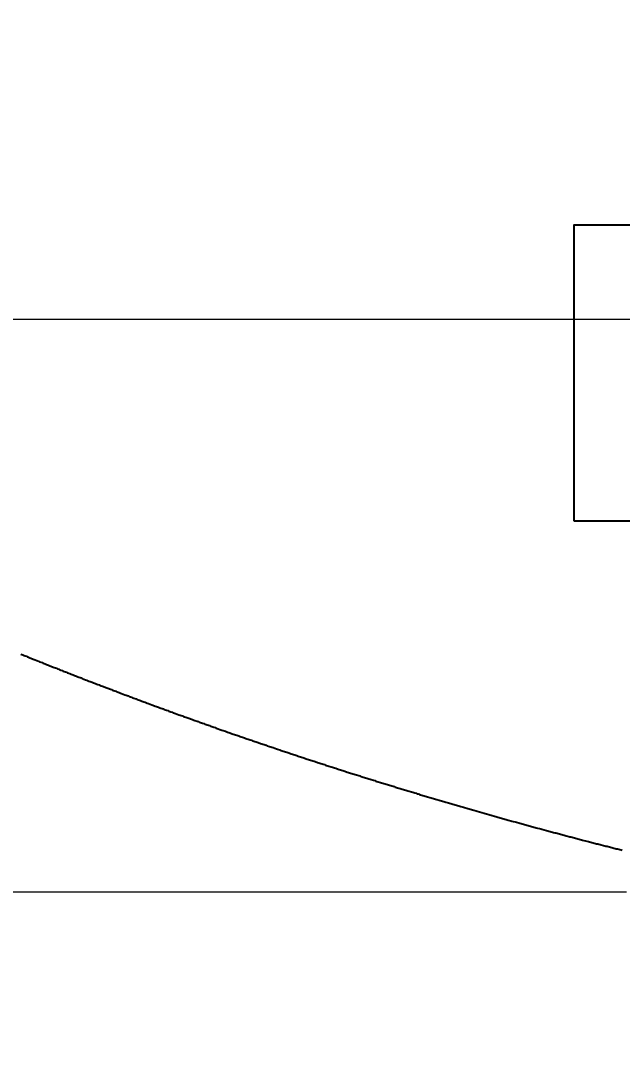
# Model space of a CAD drawing. Header units: millimetres. Extents: x 1292 to 2149, y -137 to 277.
# Drawn here: x 1342.288 to 1343.967, y 211.179 to 214.108 of the extents above; entities that cross this region are included whole.
import ezdxf

# ---------------------------------------------------------------- set-up
doc = ezdxf.new("R2010")
doc.units = ezdxf.units.MM
doc.header["$LTSCALE"] = 0.5
doc.layers.get('0').update_dxf_attribs({"lineweight": 5})
doc.layers.get('Defpoints').update_dxf_attribs({"lineweight": 5})
doc.layers.add('DIM', color=3, linetype='Continuous', lineweight=5)
doc.layers.add('GATE.drawing', color=4, linetype='Continuous')
doc.layers.add('TFT_line.drawing', color=250, linetype='Continuous')
doc.styles.add('RD', font='ROMAND.shx', dxfattribs={"width": 0.8})
doc.dimstyles.new('DIM', dxfattribs={"dimtxt": 0.8, "dimasz": 0.8, "dimexe": 0, "dimexo": 0.5, "dimgap": 0.11, "dimtad": 0, "dimzin": 1, "dimdsep": 46, "dimtxsty": 'RD', "dimcen": 0, "dimclrd": 256, "dimclre": 256, "dimclrt": 256, "dimadec": 0, "dimazin": 0, "dimtm": 1e-09, "dimtfac": 1, "dimtofl": 0, "dimtmove": 0, "dimatfit": 3, "dimfxl": 1, "dimlwe": -1, "dimarcsym": 0})

# ---------------------------------------------------------------- blocks, each defined once
blk = doc.blocks.new('*D11')
at = {"layer": 'Defpoints', "color": 0, "lineweight": 5, "transparency": 16777216}
for p in [(1344.4794, 211.6758), (1322.0739, 180.2873), (1345.4864, 180.2873)]:
    blk.add_point(p, dxfattribs=at)
at = {"layer": 'DIM', "lineweight": 5, "transparency": 16777216}
for p, q in [((1343.9794, 211.6758), (1322.0739, 211.6758)), ((1322.0739, 210.8758), (1322.0739, 198.5449)), ((1322.0739, 181.0873), (1322.0739, 193.4182)), ((1344.9864, 180.2873), (1322.0739, 180.2873))]:
    blk.add_line(p, q, dxfattribs=at)
for points in [[(1321.9406, 210.8758), (1322.2073, 210.8758), (1322.0739, 211.6758)], [(1321.9406, 181.0873), (1322.2073, 181.0873), (1322.0739, 180.2873)]]:
    blk.add_solid(points, dxfattribs=at)
at = {"layer": 'DIM', "lineweight": 5, "transparency": 16777216, "insert": (1322.0739, 195.9815), "char_height": 0.8, "attachment_point": 5, "rotation": 90, "style": 'RD'}
blk.add_mtext('31.39±0.5', dxfattribs=at)
blk = doc.blocks.new('*D14')
at = {"layer": 'Defpoints', "color": 0, "lineweight": 5, "transparency": 16777216}
for p in [(1322.0739, 249.5358), (1349.4949, 249.5358), (1344.4794, 211.6758)]:
    blk.add_point(p, dxfattribs=at)
at = {"layer": 'DIM', "lineweight": 5, "transparency": 16777216}
for p, q in [((1348.9949, 249.5358), (1322.0739, 249.5358)), ((1322.0739, 248.7358), (1322.0739, 236.6162)), ((1322.0739, 212.4758), (1322.0739, 226.7352)), ((1343.9794, 211.6758), (1322.0739, 211.6758))]:
    blk.add_line(p, q, dxfattribs=at)
for points in [[(1321.9406, 248.7358), (1322.2073, 248.7358), (1322.0739, 249.5358)], [(1321.9406, 212.4758), (1322.2073, 212.4758), (1322.0739, 211.6758)]]:
    blk.add_solid(points, dxfattribs=at)
at = {"layer": 'DIM', "lineweight": 5, "transparency": 16777216, "insert": (1322.0739, 231.6757), "char_height": 0.8, "attachment_point": 5, "rotation": 90, "style": 'RD'}
blk.add_mtext('37.86±0.1(OUTLINE)', dxfattribs=at)
blk = doc.blocks.new('*D15')
at = {"layer": 'Defpoints', "color": 0, "lineweight": 5, "transparency": 16777216}
for p in [(1325.1247, 249.3381), (1349.4949, 249.3381), (1339.941, 213.8581)]:
    blk.add_point(p, dxfattribs=at)
at = {"layer": 'DIM', "lineweight": 5, "transparency": 16777216}
for p, q in [((1348.9949, 249.3381), (1325.1247, 249.3381)), ((1325.1247, 248.5381), (1325.1247, 237.1097)), ((1325.1247, 214.6581), (1325.1247, 227.7774)), ((1339.441, 213.8581), (1325.1247, 213.8581))]:
    blk.add_line(p, q, dxfattribs=at)
for points in [[(1324.9913, 248.5381), (1325.258, 248.5381), (1325.1247, 249.3381)], [(1324.9913, 214.6581), (1325.258, 214.6581), (1325.1247, 213.8581)]]:
    blk.add_solid(points, dxfattribs=at)
at = {"layer": 'DIM', "lineweight": 5, "transparency": 16777216, "insert": (1325.1247, 232.4436), "char_height": 0.8, "attachment_point": 5, "rotation": 90, "style": 'RD'}
blk.add_mtext('35.48±0.1(LCD.VA)', dxfattribs=at)

msp = doc.modelspace()

# ---------------------------------------------------------------- linework, layer by layer
at = {"color": 5, "linetype": 'Continuous'}
msp.add_line((1340.6671, 213.2758), (1358.3227, 213.2758), dxfattribs=at)
at = {"layer": 'GATE.drawing'}
msp.add_lwpolyline([(1343.8319, 212.7121), (1355.1579, 212.7121), (1355.1579, 213.5381), (1343.8319, 213.5381), (1343.8319, 212.7121)], close=True, dxfattribs=at)
at = {"layer": 'TFT_line.drawing', "color": 0}
msp.add_lwpolyline([(1342.287, 212.3403), (1342.2903, 212.339), (1342.2932, 212.3378), (1342.2963, 212.3366), (1342.2995, 212.3353), (1342.3026, 212.334), (1342.3057, 212.3328), (1342.3087, 212.3315), (1342.312, 212.3302), (1342.3152, 212.329), (1342.3213, 212.3265), (1342.3243, 212.3253), (1342.3275, 212.324), (1342.3367, 212.3203), (1342.3398, 212.3191), (1342.3464, 212.3165), (1342.3494, 212.3152), (1342.3556, 212.3128), (1342.3587, 212.3116), (1342.3618, 212.3103), (1342.3648, 212.3091), (1342.368, 212.3079), (1342.3713, 212.3066), (1342.3772, 212.3042), (1342.3805, 212.3029), (1342.3837, 212.3016), (1342.3867, 212.3005), (1342.3898, 212.2992), (1342.3929, 212.298), (1342.3961, 212.2967), (1342.3992, 212.2955), (1342.4024, 212.2943), (1342.4056, 212.293), (1342.4085, 212.2919), (1342.4116, 212.2906), (1342.4149, 212.2894), (1342.4179, 212.2882), (1342.4244, 212.2856), (1342.4274, 212.2845), (1342.4303, 212.2833), (1342.4336, 212.282), (1342.4367, 212.2808), (1342.4398, 212.2796), (1342.4429, 212.2784), (1342.446, 212.2772), (1342.4556, 212.2735), (1342.4587, 212.2723), (1342.4681, 212.2686), (1342.4712, 212.2674), (1342.4774, 212.265), (1342.4807, 212.2638), (1342.4835, 212.2627), (1342.4867, 212.2614), (1342.49, 212.2602), (1342.4931, 212.259), (1342.4962, 212.2578), (1342.4993, 212.2566), (1342.5026, 212.2553), (1342.5057, 212.2542), (1342.5085, 212.253), (1342.5119, 212.2517), (1342.5149, 212.2506), (1342.518, 212.2494), (1342.5243, 212.247), (1342.5274, 212.2458), (1342.5401, 212.241), (1342.5433, 212.2398), (1342.5463, 212.2387), (1342.5495, 212.2374), (1342.5526, 212.2363), (1342.5557, 212.2351), (1342.5588, 212.2339), (1342.5619, 212.2327), (1342.5653, 212.2315), (1342.5684, 212.2303), (1342.5777, 212.2268), (1342.581, 212.2255), (1342.5841, 212.2244), (1342.587, 212.2233), (1342.5903, 212.222), (1342.5936, 212.2208), (1342.5965, 212.2197), (1342.5996, 212.2185), (1342.6029, 212.2173), (1342.6091, 212.215), (1342.6122, 212.2138), (1342.6185, 212.2115), (1342.6218, 212.2103), (1342.6249, 212.2091), (1342.6281, 212.2079), (1342.6312, 212.2068), (1342.6343, 212.2056), (1342.6405, 212.2033), (1342.6436, 212.2022), (1342.6533, 212.1986), (1342.6564, 212.1974), (1342.6627, 212.1951), (1342.6658, 212.194), (1342.669, 212.1928), (1342.672, 212.1917), (1342.6751, 212.1905), (1342.6785, 212.1893), (1342.6816, 212.1882), (1342.6847, 212.187), (1342.6878, 212.1859), (1342.6941, 212.1836), (1342.6975, 212.1824), (1342.7005, 212.1813), (1342.7034, 212.1802), (1342.7067, 212.179), (1342.71, 212.1778), (1342.713, 212.1767), (1342.7161, 212.1756), (1342.7194, 212.1744), (1342.7288, 212.171), (1342.7319, 212.1699), (1342.7353, 212.1686), (1342.7384, 212.1675), (1342.7415, 212.1664), (1342.7446, 212.1653), (1342.7477, 212.1641), (1342.7509, 212.163), (1342.754, 212.1619), (1342.7667, 212.1573), (1342.7701, 212.1561), (1342.7731, 212.155), (1342.7794, 212.1528), (1342.7825, 212.1517), (1342.7856, 212.1506), (1342.789, 212.1494), (1342.7919, 212.1483), (1342.795, 212.1472), (1342.7984, 212.146), (1342.8015, 212.1449), (1342.8046, 212.1438), (1342.8079, 212.1426), (1342.8111, 212.1415), (1342.814, 212.1405), (1342.8174, 212.1393), (1342.8205, 212.1382), (1342.8236, 212.1371), (1342.8268, 212.136), (1342.8298, 212.1349), (1342.8332, 212.1337), (1342.8491, 212.1281), (1342.8522, 212.127), (1342.8585, 212.1248), (1342.8647, 212.1226), (1342.8679, 212.1215), (1342.8806, 212.1171), (1342.8839, 212.116), (1342.887, 212.1149), (1342.8902, 212.1137), (1342.8933, 212.1127), (1342.8964, 212.1116), (1342.8996, 212.1105), (1342.9028, 212.1094), (1342.9061, 212.1083), (1342.9093, 212.1071), (1342.9123, 212.1061), (1342.9156, 212.105), (1342.9186, 212.104), (1342.9219, 212.1028), (1342.9249, 212.1018), (1342.9283, 212.1006), (1342.9314, 212.0995), (1342.9345, 212.0985), (1342.9378, 212.0974), (1342.9409, 212.0963), (1342.9442, 212.0952), (1342.9471, 212.0942), (1342.9503, 212.0931), (1342.957, 212.0908), (1342.9601, 212.0897), (1342.9695, 212.0865), (1342.9727, 212.0855), (1342.9758, 212.0844), (1342.9821, 212.0823), (1342.9852, 212.0812), (1342.9886, 212.0801), (1342.9919, 212.079), (1343.0014, 212.0757), (1343.0046, 212.0747), (1343.0109, 212.0726), (1343.0143, 212.0714), (1343.0172, 212.0705), (1343.0203, 212.0694), (1343.0236, 212.0683), (1343.0269, 212.0672), (1343.0299, 212.0662), (1343.0332, 212.0651), (1343.0362, 212.0641), (1343.0427, 212.0619), (1343.0459, 212.0609), (1343.0491, 212.0598), (1343.0522, 212.0588), (1343.0553, 212.0578), (1343.0586, 212.0567), (1343.0617, 212.0556), (1343.0648, 212.0546), (1343.0747, 212.0513), (1343.0778, 212.0503), (1343.0841, 212.0482), (1343.0873, 212.0472), (1343.0904, 212.0462), (1343.0936, 212.0451), (1343.0967, 212.0441), (1343.1064, 212.0409), (1343.1097, 212.0399), (1343.1161, 212.0378), (1343.1193, 212.0367), (1343.1223, 212.0358), (1343.1256, 212.0347), (1343.1287, 212.0337), (1343.1318, 212.0327), (1343.1352, 212.0316), (1343.1385, 212.0305), (1343.1415, 212.0295), (1343.1448, 212.0285), (1343.1478, 212.0275), (1343.1542, 212.0254), (1343.1575, 212.0243), (1343.1608, 212.0233), (1343.1637, 212.0224), (1343.167, 212.0213), (1343.1734, 212.0192), (1343.1765, 212.0182), (1343.1798, 212.0172), (1343.1896, 212.0141), (1343.1928, 212.0131), (1343.1991, 212.011), (1343.2022, 212.01), (1343.2054, 212.009), (1343.2086, 212.008), (1343.2117, 212.007), (1343.2214, 212.0039), (1343.2247, 212.0029), (1343.2311, 212.0009), (1343.2343, 211.9999), (1343.2374, 211.9989), (1343.2406, 211.9979), (1343.2438, 211.9969), (1343.247, 211.9959), (1343.2503, 211.9948), (1343.2536, 211.9938), (1343.2598, 211.9919), (1343.2631, 211.9908), (1343.2661, 211.9899), (1343.2727, 211.9878), (1343.2759, 211.9869), (1343.2791, 211.9858), (1343.2822, 211.9849), (1343.2854, 211.9839), (1343.292, 211.9819), (1343.2949, 211.981), (1343.2981, 211.9799), (1343.3017, 211.9788), (1343.3049, 211.9779), (1343.3144, 211.9749), (1343.3175, 211.974), (1343.3207, 211.973), (1343.3302, 211.9701), (1343.3334, 211.9691), (1343.3433, 211.9661), (1343.3465, 211.9651), (1343.3494, 211.9642), (1343.3529, 211.9631), (1343.356, 211.9622), (1343.3592, 211.9612), (1343.3626, 211.9602), (1343.3656, 211.9593), (1343.3688, 211.9583), (1343.3722, 211.9573), (1343.3784, 211.9554), (1343.3819, 211.9543), (1343.385, 211.9534), (1343.3881, 211.9525), (1343.3914, 211.9515), (1343.3946, 211.9505), (1343.3978, 211.9496), (1343.4011, 211.9486), (1343.4041, 211.9477), (1343.4073, 211.9467), (1343.4171, 211.9438), (1343.4204, 211.9428), (1343.4236, 211.9418), (1343.43, 211.9399), (1343.4332, 211.939), (1343.4363, 211.9381), (1343.4396, 211.9371), (1343.4459, 211.9352), (1343.4491, 211.9343), (1343.4558, 211.9323), (1343.4591, 211.9313), (1343.4621, 211.9304), (1343.4654, 211.9295), (1343.4686, 211.9285), (1343.4718, 211.9276), (1343.4749, 211.9267), (1343.4782, 211.9257), (1343.4816, 211.9247), (1343.4911, 211.9219), (1343.4944, 211.921), (1343.4974, 211.9201), (1343.5007, 211.9191), (1343.504, 211.9181), (1343.5072, 211.9172), (1343.5104, 211.9163), (1343.5138, 211.9153), (1343.5168, 211.9144), (1343.52, 211.9135), (1343.5234, 211.9125), (1343.5265, 211.9116), (1343.533, 211.9098), (1343.5363, 211.9088), (1343.5396, 211.9079), (1343.5426, 211.907), (1343.5459, 211.906), (1343.5491, 211.9051), (1343.5523, 211.9042), (1343.5589, 211.9023), (1343.562, 211.9014), (1343.5814, 211.8959), (1343.5846, 211.895), (1343.5878, 211.8941), (1343.5942, 211.8923), (1343.5974, 211.8914), (1343.6008, 211.8904), (1343.6041, 211.8895), (1343.6106, 211.8876), (1343.6138, 211.8868), (1343.6168, 211.8859), (1343.6202, 211.8849), (1343.6234, 211.8841), (1343.6266, 211.8831), (1343.6298, 211.8823), (1343.6329, 211.8814), (1343.6363, 211.8804), (1343.6397, 211.8795), (1343.6427, 211.8786), (1343.646, 211.8777), (1343.6491, 211.8769), (1343.6526, 211.8759), (1343.6558, 211.875), (1343.6588, 211.8742), (1343.6622, 211.8732), (1343.6686, 211.8715), (1343.6718, 211.8706), (1343.6784, 211.8688), (1343.6815, 211.8679), (1343.6914, 211.8652), (1343.6946, 211.8643), (1343.6978, 211.8634), (1343.701, 211.8626), (1343.7042, 211.8617), (1343.7074, 211.8608), (1343.7106, 211.8599), (1343.727, 211.8555), (1343.7302, 211.8546), (1343.7366, 211.8529), (1343.7399, 211.852), (1343.7431, 211.8511), (1343.7559, 211.8477), (1343.7593, 211.8468), (1343.7627, 211.8459), (1343.7657, 211.8451), (1343.769, 211.8442), (1343.7723, 211.8433), (1343.7755, 211.8424), (1343.7788, 211.8416), (1343.7821, 211.8407), (1343.7852, 211.8399), (1343.7884, 211.839), (1343.7918, 211.8381), (1343.7949, 211.8373), (1343.7983, 211.8364), (1343.8013, 211.8356), (1343.8049, 211.8346), (1343.808, 211.8338), (1343.811, 211.833), (1343.8144, 211.8321), (1343.8178, 211.8312), (1343.8209, 211.8304), (1343.8241, 211.8296), (1343.8275, 211.8287), (1343.8306, 211.8278), (1343.847, 211.8236), (1343.8501, 211.8227), (1343.8533, 211.8219), (1343.8566, 211.8211), (1343.8598, 211.8202), (1343.8729, 211.8168), (1343.8762, 211.816), (1343.8859, 211.8135), (1343.8891, 211.8127), (1343.8924, 211.8118), (1343.8958, 211.8109), (1343.8988, 211.8102), (1343.902, 211.8094), (1343.9054, 211.8085), (1343.9087, 211.8076), (1343.9151, 211.806), (1343.9184, 211.8052), (1343.9217, 211.8043), (1343.925, 211.8035), (1343.9282, 211.8027), (1343.9314, 211.8019), (1343.9346, 211.801), (1343.938, 211.8002), (1343.941, 211.7994), (1343.9443, 211.7986), (1343.9477, 211.7977), (1343.9508, 211.7969), (1343.9544, 211.7961), (1343.9576, 211.7953), (1343.9605, 211.7945), (1343.964, 211.7936), (1343.9672, 211.7929)], dxfattribs=at)

# ---------------------------------------------------------------- dimensions: what is measured, and where the dimension line sits
at = {"layer": 'DIM', "lineweight": 5}
for base, p1, p2, text, picture, middle in [((1322.0739, 249.5358), (1344.4794, 211.6758), (1349.4949, 249.5358), '<>(OUTLINE)', '*D14', (1322.0739, 231.6757)), ((1325.1247, 249.3381), (1339.941, 213.8581), (1349.4949, 249.3381), '<>(LCD.VA)', '*D15', (1325.1247, 232.4436))]:
    dim = msp.add_linear_dim(base=base, p1=p1, p2=p2, angle=90, text=text, dimstyle='DIM', override={"dimtol": 1, "dimtp": 0.1, "dimtm": 0.1, "dimfxl": 1.25, "dimlwd": 5, "dimlwe": 5}, dxfattribs=at)
    dim.commit()
    dim.dimension.update_dxf_attribs({"geometry": picture, "text_midpoint": middle, "dimtype": 160})
dim = msp.add_linear_dim(base=(1322.0739, 180.2873), p1=(1344.4794, 211.6758), p2=(1345.4864, 180.2873), angle=90, dimstyle='DIM', override={"dimgap": 0.11, "dimtol": 1, "dimlim": 0, "dimtp": 0.5, "dimtm": 0.5, "dimfxl": 0.8, "dimlwd": 5, "dimlwe": 5}, dxfattribs=at)
dim.commit()
dim.dimension.update_dxf_attribs({"geometry": '*D11', "text_midpoint": (1322.0739, 195.9815)})

doc.saveas('drawing.dxf')
